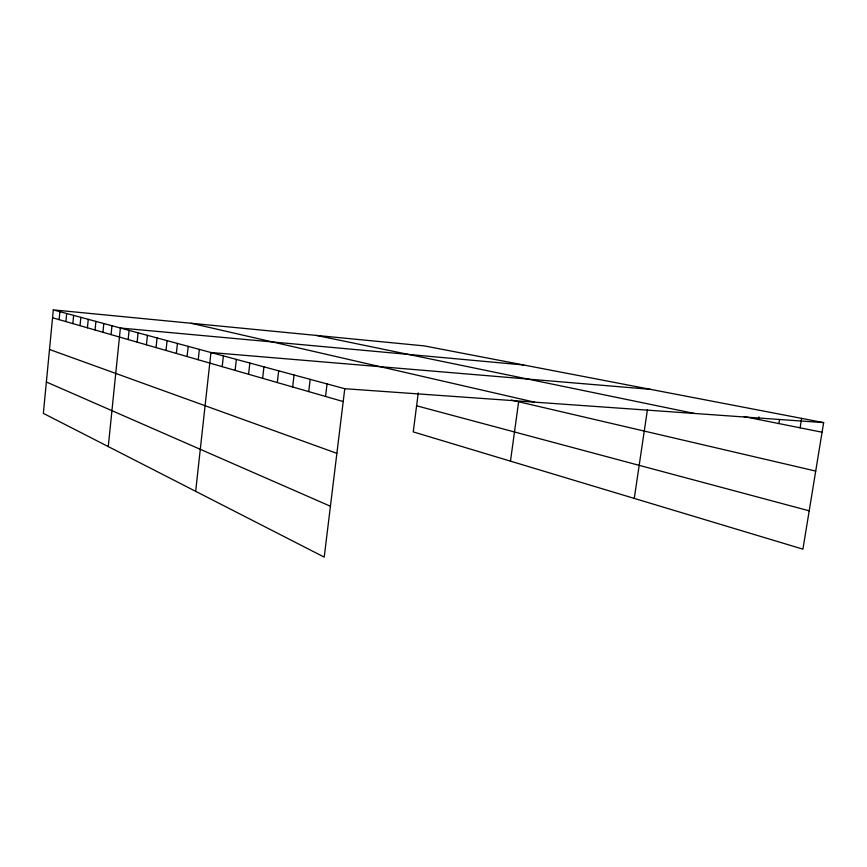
<?xml version="1.0" encoding="UTF-8"?>
<svg xmlns="http://www.w3.org/2000/svg" width="867" height="867" viewBox="0 0 867 867"><rect width="100%" height="100%" fill="white"/><g stroke="black" fill="none" stroke-linecap="round" stroke-linejoin="round"><path stroke-width="1.3" d="M53.31 309.887L43.35 413.364L324.215 557.113L344.773 388.709L53.31 309.887L424.288 345.9L823.65 422.608L802.918 549.158L413.245 431.896L418.252 392.924M59.119 319.63L59.899 311.676M65.881 321.581L66.672 313.507M72.85 323.597L73.652 315.393M80.024 325.667L80.848 317.333M87.415 327.791L88.261 319.338M95.056 329.991L95.912 321.408M102.924 332.267L103.812 323.543M111.063 334.608L111.962 325.754M108.267 446.592L120.383 328.029L523.679 364.985M128.153 339.539L129.096 330.381M137.127 342.129L138.102 332.82M146.425 344.806L147.423 335.345M156.049 347.591L157.068 337.946M166.02 350.463L167.071 340.655M176.359 353.443L177.432 343.462M187.088 356.532L188.193 346.367M198.229 359.751L199.356 349.39M195.66 491.318L210.952 352.522L650.456 389.337M222.19 366.654L223.393 355.882M235.109 370.382L236.344 359.393M248.58 374.262L249.848 363.045M262.625 378.315L263.947 366.849M277.31 382.553L278.675 370.838M292.656 386.975L294.065 374.999M308.717 391.613L310.18 379.356M325.548 396.468L327.065 383.929M510.479 461.157L518.639 401.757M634.265 498.406L647.443 409.657M758.441 419.487L758.853 416.875M778.902 423.584L779.541 419.595M800.1 427.821L801.628 418.371M344.773 388.709L823.65 422.608M743.951 416.583L822.079 432.221M316.412 335.431L694.348 413.451M191.217 323.272L534.451 402.136M511.367 400.066L815.706 471.074M416.593 405.789L809.193 510.826M52.562 317.745L343.202 401.551M49.506 349.477L336.884 453.354M46.374 381.989L330.425 506.241"/></g></svg>
